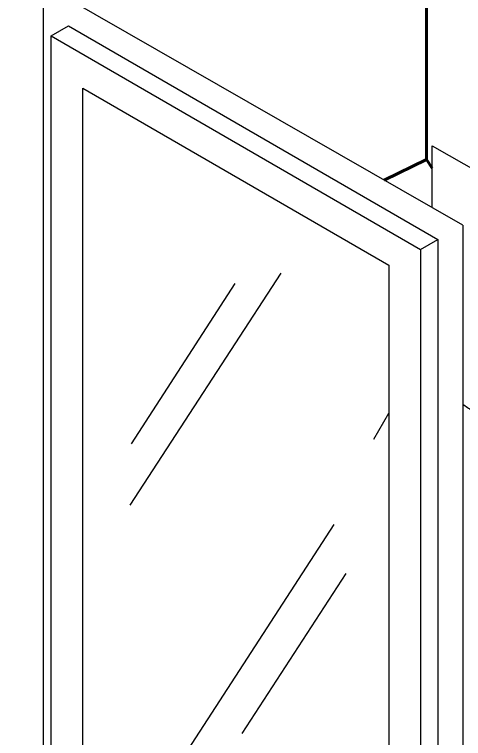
# Model space of a CAD drawing. Extents: x -1337 to 5791, y -3809 to 1769.
# Drawn here: x -217.5 to -117.1, y -2908.2 to -2746.3 of the extents above; entities that cross this region are included whole.
import ezdxf

# ---------------------------------------------------------------- set-up
doc = ezdxf.new("R2010")
doc.units = 0
doc.header["$MEASUREMENT"] = 0
for name, color, linetype, lineweight in [('.ATI-DETAIL', 7, 'Continuous', 0), ('G-ANNO-TTLB', 7, 'Continuous', 0), ('TYVEK', 7, 'Continuous', 0), ('WALL SCRATCH', 7, 'Continuous', 0)]:
    doc.layers.add(name, color=color, linetype=linetype, lineweight=lineweight)

msp = doc.modelspace()

# ---------------------------------------------------------------- hatches: boundary and pattern name
at = {"layer": 'G-ANNO-TTLB', "true_color": 0xff00ff, "transparency": 33554687}
h = msp.add_hatch(color=6, dxfattribs=at)
edge = h.paths.add_edge_path()
edge.add_spline(control_points=[(1773.02, -3692.6), (1773.02, -3692.6), (-1156.5, -3692.6), (-1156.5, -3692.6), (-1156.5, -3692.6), (-1156.5, -1235.6), (-1156.5, -1235.6), (-1156.5, -1235.6), (1773.02, -1235.6), (1773.02, -1235.6), (1773.02, -1235.6), (1773.02, -3692.6), (1773.02, -3692.6)], knot_values=[0, 0, 0, 0, 1, 1, 1, 2, 2, 2, 3, 3, 3, 4, 4, 4, 4], degree=3, periodic=0)
edge = h.paths.add_edge_path()
edge.add_spline(control_points=[(-1147.5, -1244.6), (-1147.5, -1244.6), (-1147.5, -3683.6), (-1147.5, -3683.6), (-1147.5, -3683.6), (1764.02, -3683.6), (1764.02, -3683.6), (1764.02, -3683.6), (1764.02, -1244.6), (1764.02, -1244.6), (1764.02, -1244.6), (-1147.5, -1244.6), (-1147.5, -1244.6)], knot_values=[0, 0, 0, 0, 1, 1, 1, 2, 2, 2, 3, 3, 3, 4, 4, 4, 4], degree=3, periodic=0)
edge.add_line((-1147.5, -1244.6), (-1147.5, -1244.6))

# ---------------------------------------------------------------- linework, layer by layer
at = {"layer": '.ATI-DETAIL'}
msp.add_lwpolyline([(-202.21, -2918.89), (-202.21, -2762.75), (-133.76, -2802.35), (-133.76, -2958.49)], close=True, dxfattribs=at)
at = {"layer": '.ATI-DETAIL', "color": 252, "lineweight": 25, "true_color": 0x848484}
msp.add_open_spline([(-137.14, -2841.26), (-137.14, -2841.26), (-133.76, -2835.39), (-133.76, -2835.39)], degree=3, dxfattribs=at)
at = {"layer": 'G-ANNO-TTLB'}
for points in [[(1773.02, -3692.6), (1773.02, -3692.6), (-1156.5, -3692.6), (-1156.5, -3692.6), (-1156.5, -3692.6), (-1156.5, -1235.6), (-1156.5, -1235.6), (-1156.5, -1235.6), (1773.02, -1235.6), (1773.02, -1235.6), (1773.02, -1235.6), (1773.02, -3692.6), (1773.02, -3692.6)], [(-1147.5, -1244.6), (-1147.5, -1244.6), (-1147.5, -3683.6), (-1147.5, -3683.6), (-1147.5, -3683.6), (1764.02, -3683.6), (1764.02, -3683.6), (1764.02, -3683.6), (1764.02, -1244.6), (1764.02, -1244.6), (1764.02, -1244.6), (-1147.5, -1244.6), (-1147.5, -1244.6)]]:
    msp.add_open_spline(points, degree=3, knots=[0, 0, 0, 0, 1, 1, 1, 2, 2, 2, 3, 3, 3, 4, 4, 4, 4], dxfattribs=at)
at = {"layer": 'TYVEK', "color": 18, "lineweight": 60, "true_color": 0x000000}
for p, q in [((-125.35, -2778.68), (-125.35, -2735.19)), ((-134.78, -2783.3), (-125.35, -2778.68)), ((-124.11, -2780.62), (-125.35, -2778.68))]:
    msp.add_line(p, q, dxfattribs=at)
at = {"layer": 'TYVEK', "color": 3, "lineweight": 25, "true_color": 0x00ff00}
for p, q in [((-117.23, -2793.36), (-211.03, -2739.59)), ((-211.03, -2923.9), (-211.03, -2739.59)), ((-209.27, -2751.04), (-205.42, -2748.84)), ((-205.42, -2748.84), (-122.84, -2796.61)), ((-209.27, -2751.04), (-126.69, -2798.81)), ((-209.27, -2922.43), (-209.27, -2751.04)), ((-117.23, -2793.36), (-117.23, -2977.68)), ((-126.69, -2798.81), (-122.84, -2796.61)), ((-122.84, -2796.61), (-122.84, -2968)), ((-126.69, -2798.81), (-126.69, -2970.2))]:
    msp.add_line(p, q, dxfattribs=at)
at = {"layer": 'TYVEK', "color": 4, "lineweight": 25, "true_color": 0x00ffff}
for p, q in [((-124.11, -2789.42), (-124.11, -2775.63)), ((-124.11, -2775.63), (-101.68, -2788.49))]:
    msp.add_line(p, q, dxfattribs=at)
at = {"layer": 'TYVEK', "color": 252, "lineweight": 25, "true_color": 0x848484}
for p, q in [((-157.92, -2804.08), (-191.66, -2856.02)), ((-168.21, -2806.45), (-191.41, -2842.29)), ((-146.08, -2860.34), (-179.82, -2912.29)), ((-143.4, -2871.25), (-166.61, -2907.08))]:
    msp.add_line(p, q, dxfattribs=at)
at = {"layer": 'TYVEK', "color": 3, "lineweight": 25, "true_color": 0x00ff00}
msp.add_lwpolyline([(-202.21, -2918.89), (-202.21, -2762.75), (-133.76, -2802.35), (-133.76, -2958.49), (-202.21, -2918.89)], dxfattribs=at)
at = {"layer": 'TYVEK', "color": 4, "lineweight": 25, "true_color": 0x00ffff}
msp.add_open_spline([(-117.23, -2833.39), (-116.56, -2833.91), (-115.86, -2834.39), (-115.12, -2834.82)], degree=3, dxfattribs=at)
at = {"layer": 'WALL SCRATCH', "color": 8, "lineweight": 25, "true_color": 0x808080}
msp.add_lwpolyline([(-136.3, -2799.05)], dxfattribs=at)
msp.add_lwpolyline([(-136.3, -2799.05)], dxfattribs=at)
at = {"layer": 'WALL SCRATCH', "color": 18, "lineweight": 25, "true_color": 0x000000}
for points in [[(-140.66, -2835.52)], [(-140.66, -2836.01)]]:
    msp.add_lwpolyline(points, dxfattribs=at)
at = {"layer": 'WALL SCRATCH', "color": 1, "lineweight": 25, "true_color": 0xff0000}
msp.add_lwpolyline([(-140.66, -2837.79)], dxfattribs=at)

doc.saveas('drawing.dxf')
